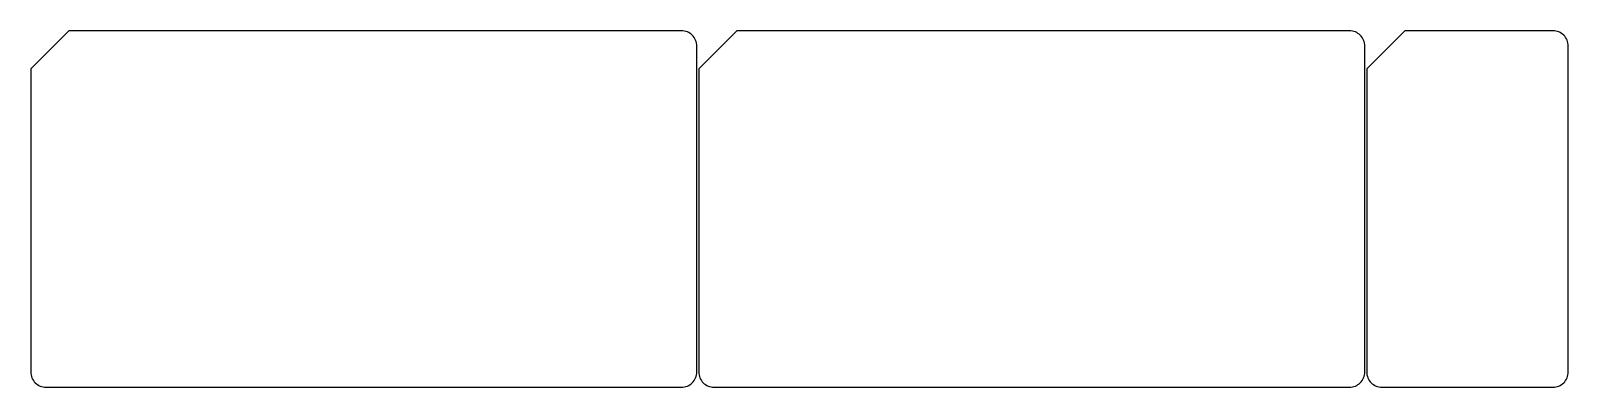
# Model space of a CAD drawing. Extents: x 8 to 12708, y -2929 to 19.
import ezdxf

# ---------------------------------------------------------------- set-up
doc = ezdxf.new("R2010")
doc.units = 0
doc.layers.get('0').update_dxf_attribs({"linetype": 'CONTINUOUS'})

msp = doc.modelspace()

# ---------------------------------------------------------------- linework, layer by layer
at = {"color": 7}
for points in [[(322.578166, 18.830715), (7.833772, -295.852141), (7.833772, -2801.434351), (8.489086, -2814.495313), (10.412981, -2827.171042), (13.542377, -2839.398038), (17.814203, -2851.113364), (23.165381, -2862.253804), (29.53284, -2872.756422), (36.853495, -2882.558282), (45.064282, -2891.596167), (54.102116, -2899.806858), (63.903928, -2907.127702), (74.406639, -2913.494918), (85.547175, -2918.846133), (97.262462, -2923.118131), (109.489421, -2926.247411), (122.16498, -2928.17132), (135.226061, -2928.82664), (5382.188598, -2928.82664), (5395.24956, -2928.17132), (5407.925289, -2926.247411), (5420.152284, -2923.118131), (5431.867329, -2918.846133), (5443.008051, -2913.494918), (5453.510669, -2907.127702), (5463.312529, -2899.806858), (5472.350131, -2891.596167), (5480.561104, -2882.558282), (5487.881667, -2872.756422), (5494.249164, -2862.253804), (5499.600098, -2851.113364), (5503.872096, -2839.398038), (5507.001376, -2827.171042), (5508.925284, -2814.495313), (5509.580604, -2801.434351), (5509.580604, -108.561293), (5508.925284, -95.500331), (5507.001376, -82.824602), (5503.872096, -70.597606), (5499.600098, -58.882562), (5494.249164, -47.74184), (5487.881667, -37.239222), (5480.561104, -27.437362), (5472.350131, -18.39976), (5463.312529, -10.188786), (5453.510669, -2.868224), (5443.008051, 3.499275), (5431.867329, 8.850208), (5420.152284, 13.122206), (5407.925289, 16.251486), (5395.24956, 18.175395), (5382.188598, 18.830715), (322.578166, 18.830715)], [(5840.004124, 18.805315), (5525.259742, -295.877541), (5525.259742, -2801.460033), (5525.915062, -2814.520995), (5527.838971, -2827.196724), (5530.968251, -2839.42372), (5535.240249, -2851.138764), (5540.591464, -2862.279487), (5546.95868, -2872.782104), (5554.279524, -2882.583964), (5562.490216, -2891.621567), (5571.5281, -2899.83254), (5581.32996, -2907.153102), (5591.832578, -2913.5206), (5602.973018, -2918.871533), (5614.688344, -2923.143531), (5626.91534, -2926.272811), (5639.591069, -2928.19672), (5652.652031, -2928.85204), (10899.614698, -2928.85204), (10912.67566, -2928.19672), (10925.351389, -2926.272811), (10937.578384, -2923.143531), (10949.293429, -2918.871533), (10960.434151, -2913.5206), (10970.936769, -2907.153102), (10980.738629, -2899.83254), (10989.776231, -2891.621567), (10997.987204, -2882.583964), (11005.307767, -2872.782104), (11011.675264, -2862.279487), (11017.026198, -2851.138764), (11021.298196, -2839.42372), (11024.427476, -2827.196724), (11026.351384, -2814.520995), (11027.006704, -2801.460033), (11027.006704, -108.586975), (11026.351384, -95.525731), (11024.427476, -82.850284), (11021.298196, -70.623288), (11017.026198, -58.907962), (11011.675264, -47.767522), (11005.307767, -37.264622), (10997.987204, -27.463044), (10989.776231, -18.42516), (10980.738629, -10.214186), (10970.936769, -2.893624), (10960.434151, 3.473875), (10949.293429, 8.824808), (10937.578384, 13.096806), (10925.351389, 16.226086), (10912.67566, 18.149995), (10899.614698, 18.805315), (5840.004124, 18.805315)], [(11357.454496, 18.805315), (11042.710113, -295.877541), (11042.710113, -2801.460033), (11043.365433, -2814.520995), (11045.289342, -2827.196724), (11048.418622, -2839.42372), (11052.69062, -2851.138764), (11058.041836, -2862.279487), (11064.409051, -2872.782104), (11071.729896, -2882.583964), (11079.940587, -2891.621567), (11088.978471, -2899.83254), (11098.780331, -2907.153102), (11109.282949, -2913.5206), (11120.423389, -2918.871533), (11132.138716, -2923.143531), (11144.365711, -2926.272811), (11157.04144, -2928.19672), (11170.102402, -2928.85204), (12580.295162, -2928.85204), (12593.356124, -2928.19672), (12606.031853, -2926.272811), (12618.258849, -2923.143531), (12629.973893, -2918.871533), (12641.114616, -2913.5206), (12651.617233, -2907.153102), (12661.419093, -2899.83254), (12670.456696, -2891.621567), (12678.667669, -2882.583964), (12685.988231, -2872.782104), (12692.355729, -2862.279487), (12697.706662, -2851.138764), (12701.97866, -2839.42372), (12705.10794, -2827.196724), (12707.031849, -2814.520995), (12707.687169, -2801.460033), (12707.687169, -108.586975), (12707.031849, -95.525731), (12705.10794, -82.850284), (12701.97866, -70.623288), (12697.706662, -58.907962), (12692.355729, -47.767522), (12685.988231, -37.264622), (12678.667669, -27.463044), (12670.456696, -18.42516), (12661.419093, -10.214186), (12651.617233, -2.893624), (12641.114616, 3.473875), (12629.973893, 8.824808), (12618.258849, 13.096806), (12606.031853, 16.226086), (12593.356124, 18.149995), (12580.295162, 18.805315), (11357.454496, 18.805315)]]:
    msp.add_lwpolyline(points, close=True, dxfattribs=at)

doc.saveas('drawing.dxf')
